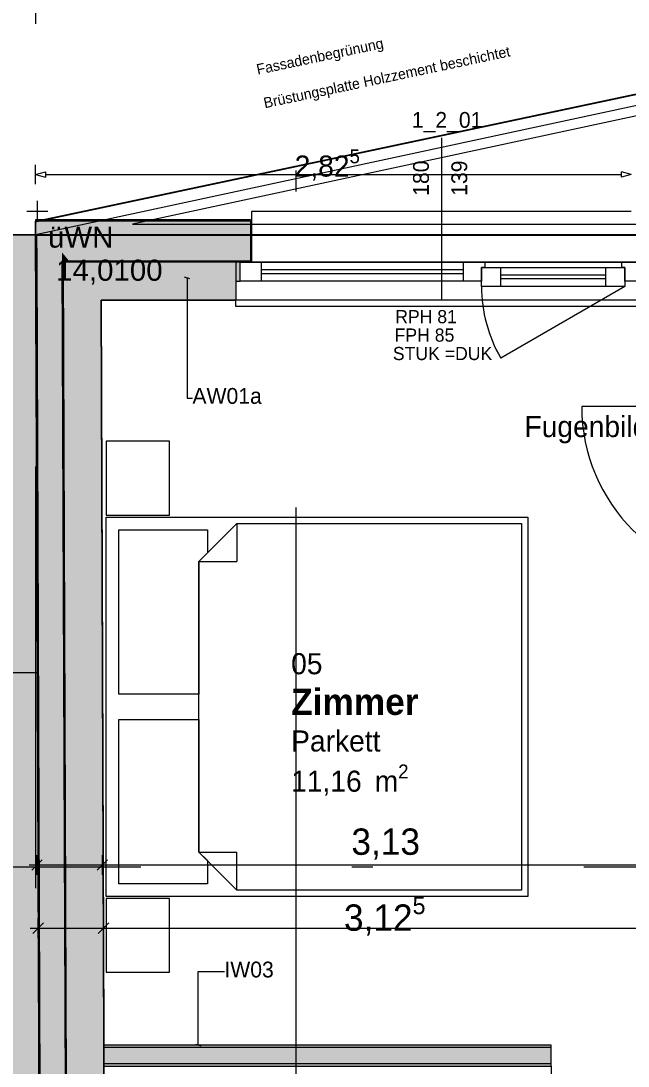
# Model space of a CAD drawing. Header units: metres. Extents: x -4 to 206, y -18 to 45.
# Drawn here: x -0.069 to 2.81, y -3.945 to 1.015 of the extents above; entities that cross this region are included whole.
import ezdxf

# ---------------------------------------------------------------- set-up
doc = ezdxf.new("R2010")
doc.units = ezdxf.units.M
doc.header["$MEASUREMENT"] = 0
for name, pattern in [('Achse', [0.004, 0.002, -0.001, 0, -0.001]), ('Baufluchtlinie', [0.013, 0.008, -0.005]), ('Schnittlinie', [0.006, 0.003, -0.0015, 0, -0.0015]), ('Strichlinie eng', [0.002, 0.0015, -0.0005]), ('Untersicht', [0.001, 0.0005, -0.0005])]:
    doc.linetypes.add(name, pattern=pattern)
for name, color, linetype in [('2._2.Stock PP STG1_4_000 Achsraster', 7, 'Continuous'), ('2._2.Stock PP STG1_4_110 Wand Aussen', 7, 'Continuous'), ('2._2.Stock PP STG1_4_130 Wand Innen', 7, 'Continuous'), ('2._2.Stock PP STG1_4_165 Fassadengestaltung Bänder', 7, 'Continuous'), ('2._2.Stock PP STG1_4_210 Decke', 7, 'Continuous'), ('2._2.Stock PP STG1_4_220 Bodenaufbau', 7, 'Continuous'), ('2._2.Stock PP STG1_4_510 Möblierung', 7, 'Continuous'), ('2._2.Stock PP STG1_4_725 Nachbarbebauung', 7, 'Continuous'), ('2._2.Stock PP STG1_4_810 Raum', 7, 'Continuous'), ('2._2.Stock PP STG1_4_815 Raumbegrenzung', 7, 'Continuous'), ('2._2.Stock PP STG1_4_851 Marker Schnitt', 7, 'Continuous'), ('2._2.Stock PP STG1_4_910 Allgemein Lageplan Höhen', 7, 'Continuous'), ('2._2.Stock PP STG1_4_915 Allgemein Beschriftung.x', 7, 'Continuous'), ('2._2.Stock PP STG1_4_945 Einreichplan Beschriftung', 7, 'Continuous'), ('2._2.Stock PP STG1_4_950 Polierplan Bemaßung', 7, 'Continuous'), ('2._2.Stock PP STG1_4_955 Polierplan Beschriftung', 7, 'Continuous'), ('2._2.Stock PP STG1_4_970 Brandschutz', 7, 'Continuous'), ('2._2.Stock PP STG1_4_Neubau_840 Baulinien', 7, 'Continuous')]:
    doc.layers.add(name, color=color, linetype=linetype)
doc.styles.add('ERSTELLTER_STIL_1', font='arial.ttf')
doc.styles.add('ERSTELLTER_STIL_2', font='')
doc.styles.add('ERSTELLTER_STIL_6', font='')
doc.styles.get('ERSTELLTER_STIL_2').set_extended_font_data('Eurostile')
doc.styles.get('ERSTELLTER_STIL_6').set_extended_font_data('Eurostile', bold=True)
doc.linetypes.add('Grenze Grundstück', pattern='A,0,[1,415_260415_PP_VA_1_5 2 St1.Shx,S=0.00031746,R=0,X=0,Y=0],-0.04,0', length=0.04)

msp = doc.modelspace()

# ---------------------------------------------------------------- hatches: boundary and pattern name
at = {"layer": '2._2.Stock PP STG1_4_110 Wand Aussen', "linetype": 'Continuous', "lineweight": 13, "true_color": 0xff6400}
for points in [[(0.005, 0), (0.0048, 0.0639), (0.0038, 0.065), (-0.0002, 0.065), (0, 0)], [(0.0038, 0.065), (0.0571, 0), (1.02, 0), (1.02, 0.065)], [(0.0571, 0), (0.0048, 0.0639), (0.005, 0)], [(0.1255, -0.125), (0.1253, -0.0832), (0.0571, 0), (0.005, 0), (0.0055, -0.125)], [(0.125, 0), (0.0571, 0), (0.1253, -0.0832)], [(0.125, 0), (0.1253, -0.0832), (0.1595, -0.125), (1.02, -0.125), (1.02, 0)], [(0.1305, -0.125), (0.1303, -0.0894), (0.1253, -0.0832), (0.1255, -0.125)], [(0.1595, -0.125), (0.1303, -0.0894), (0.1305, -0.125)], [(0.1795, -14.875), (0.1255, -0.125), (0.0055, -0.125), (0.0595, -14.875)], [(0.97, -0.13), (0.95, -0.13), (0.95, -0.22), (0.97, -0.22)]]:
    msp.add_hatch(color=30, dxfattribs=at).paths.add_polyline_path(points)
at = {"layer": '2._2.Stock PP STG1_4_110 Wand Aussen', "linetype": 'Continuous', "lineweight": 0, "true_color": 0x373737}
for points in [[(0.1305, -0.13), (0.1305, -0.125), (0.1255, -0.125), (0.1255, -0.13)], [(0.1845, -14.87), (0.1305, -0.13), (0.1255, -0.13), (0.1795, -14.87)], [(0.1636, -0.13), (0.1595, -0.125), (0.1305, -0.125), (0.1305, -0.13)], [(0.1595, -0.125), (0.1636, -0.13), (1.02, -0.13), (1.02, -0.125)]]:
    msp.add_hatch(color=250, dxfattribs=at).paths.add_polyline_path(points)
at = {"layer": '2._2.Stock PP STG1_4_110 Wand Aussen', "linetype": 'Continuous', "lineweight": 13, "true_color": 0x3f7f02}
for points in [[(0.3111, -0.31), (0.1636, -0.13), (0.1305, -0.13), (0.1311, -0.31)], [(0.1636, -0.13), (0.3111, -0.31), (0.3105, -0.13)], [(0.3105, -0.13), (0.3111, -0.31), (0.95, -0.31), (0.95, -0.22), (0.95, -0.13)], [(0.3111, -0.31), (0.1311, -0.31), (0.1839, -14.69), (0.3639, -14.69)]]:
    msp.add_hatch(color=76, dxfattribs=at).paths.add_polyline_path(points)
at = {"layer": '2._2.Stock PP STG1_4_130 Wand Innen', "linetype": 'Continuous', "lineweight": 13, "true_color": 0xfb02fe}
for points in [[(2.445, -3.845), (0.3241, -3.845), (0.3241, -3.8575), (2.445, -3.8575)], [(0.3245, -3.945), (2.445, -3.945), (2.445, -3.9325), (0.3244, -3.9325)]]:
    msp.add_hatch(color=6, dxfattribs=at).paths.add_polyline_path(points)
at = {"layer": '2._2.Stock PP STG1_4_130 Wand Innen', "linetype": 'Continuous', "lineweight": 13, "true_color": 0xffaa00}
msp.add_hatch(color=40, dxfattribs=at).paths.add_polyline_path([(2.445, -3.8575), (0.3241, -3.8575), (0.3244, -3.9325), (2.445, -3.9325)])
at = {"layer": '2._2.Stock PP STG1_4_725 Nachbarbebauung', "linetype": 'Continuous', "lineweight": 0, "true_color": 0x1f1f1f}
for points in [[(0, 0), (-3.7725, 0.0214), (-3.7725, -2.0681), (0.0099, -2.0785)], [(-3.7725, -18), (0.0554, -18), (0.0528, -14.1947), (0.0564, -12.2031), (0.0099, -2.0785), (-3.7725, -2.0681)]]:
    msp.add_hatch(color=250, dxfattribs=at).paths.add_polyline_path(points)

# ---------------------------------------------------------------- linework, layer by layer
at = {"layer": '2._2.Stock PP STG1_4_000 Achsraster', "color": 5, "linetype": 'Achse', "lineweight": 0, "ltscale": 1000}
for p, q in [((0, 3), (0, -18)), ((-1.5, 0), (21, 0)), ((-1.5, -3), (21, -3))]:
    msp.add_line(p, q, dxfattribs=at)
at = {"layer": '2._2.Stock PP STG1_4_110 Wand Aussen', "color": 7, "linetype": 'Continuous', "lineweight": 13, "ltscale": 1000}
for p, q in [((1.925, 0.4591), (1.925, -0.31)), ((2.825, 0.11), (1.025, 0.11)), ((1.025, 0.11), (1.025, 0.07)), ((0.0038, 0.065), (-0.0002, 0.065)), ((1.02, 0.065), (0.0038, 0.065)), ((1.02, 0.07), (1.025, 0.07)), ((1.02, 0.065), (1.02, -0.13)), ((1.025, 0.07), (1.025, 0.065)), ((1.025, 0.07), (1.025, 0.065)), ((1.025, 0.065), (1.025, 0)), ((1.025, 0.065), (1.025, 0)), ((0.005, 0), (0.0055, -0.125)), ((0.005, 0), (0.0055, -0.125)), ((1.025, 0), (1.025, -0.125)), ((1.025, 0), (1.025, -0.125)), ((0.0055, -0.125), (0.0595, -14.875)), ((0.1305, -0.125), (0.1255, -0.125)), ((0.1255, -0.125), (0.1255, -0.13)), ((0.1255, -0.125), (0.1255, -0.13)), ((0.1255, -0.13), (0.1795, -14.87)), ((0.1595, -0.125), (0.1305, -0.125)), ((1.02, -0.125), (0.1595, -0.125)), ((1.02, -0.13), (0.95, -0.13)), ((1.02, -0.13), (0.95, -0.13)), ((1.02, -0.13), (0.95, -0.13)), ((0.97, -0.13), (1.07, -0.13)), ((0.97, -0.22), (0.97, -0.13)), ((1.02, -0.13), (1.025, -0.13)), ((1.02, -0.13), (1.025, -0.13)), ((1.02, -0.13), (1.025, -0.13)), ((1.025, -0.125), (1.025, -0.13)), ((1.025, -0.125), (1.025, -0.13)), ((1.07, -0.13), (2.03, -0.13)), ((1.07, -0.13), (1.07, -0.22)), ((2.03, -0.22), (2.03, -0.13)), ((2.03, -0.13), (2.08, -0.13)), ((2.08, -0.13), (2.13, -0.13)), ((2.13, -0.13), (2.78, -0.13)), ((2.13, -0.13), (2.13, -0.155)), ((2.78, -0.155), (2.78, -0.13)), ((2.78, -0.13), (2.88, -0.13)), ((1.07, -0.165), (2.03, -0.165)), ((2.03, -0.185), (1.07, -0.185)), ((2.13, -0.155), (2.115, -0.155)), ((2.115, -0.155), (2.115, -0.22)), ((2.115, -0.245), (2.115, -0.155)), ((2.115, -0.155), (2.205, -0.155)), ((2.205, -0.155), (2.705, -0.155)), ((2.205, -0.155), (2.205, -0.245)), ((2.205, -0.19), (2.705, -0.19)), ((2.705, -0.245), (2.705, -0.155)), ((2.705, -0.155), (2.795, -0.155)), ((2.795, -0.155), (2.78, -0.155)), ((2.795, -0.22), (2.795, -0.155)), ((2.795, -0.155), (2.795, -0.245)), ((1.07, -0.22), (0.97, -0.22)), ((2.03, -0.22), (1.07, -0.22)), ((2.08, -0.22), (2.03, -0.22)), ((2.115, -0.22), (2.08, -0.22)), ((2.205, -0.245), (2.115, -0.245)), ((2.705, -0.21), (2.205, -0.21)), ((2.705, -0.245), (2.205, -0.245)), ((2.795, -0.245), (2.705, -0.245)), ((2.88, -0.22), (2.795, -0.22)), ((0.95, -0.34), (0.95, -0.31)), ((2.9, -0.34), (0.95, -0.34))]:
    msp.add_line(p, q, dxfattribs=at)
at = {"layer": '2._2.Stock PP STG1_4_110 Wand Aussen', "color": 1, "linetype": 'Baufluchtlinie', "lineweight": 0, "ltscale": 1000}
for p, q in [((0.005, 0), (0, 0)), ((0.005, 0), (0, 0)), ((0.0571, 0), (0.005, 0)), ((0.125, 0), (0.0571, 0)), ((1.02, 0), (0.125, 0))]:
    msp.add_line(p, q, dxfattribs=at)
at = {"layer": '2._2.Stock PP STG1_4_110 Wand Aussen', "color": 7, "linetype": 'Continuous', "lineweight": 18, "ltscale": 1000}
for p, q in [((0.1636, -0.13), (0.1305, -0.13)), ((0.1305, -0.13), (0.1311, -0.31)), ((0.1305, -0.13), (0.1311, -0.31)), ((0.3105, -0.13), (0.1636, -0.13)), ((0.95, -0.13), (0.3105, -0.13)), ((0.95, -0.13), (0.95, -0.22)), ((0.95, -0.13), (0.95, -0.22)), ((0.95, -0.13), (0.95, -0.22)), ((0.95, -0.22), (0.95, -0.31)), ((0.95, -0.22), (0.95, -0.31)), ((0.1311, -0.31), (0.1839, -14.69))]:
    msp.add_line(p, q, dxfattribs=at)
at = {"layer": '2._2.Stock PP STG1_4_110 Wand Aussen', "color": 8, "linetype": 'Strichlinie eng', "lineweight": 0, "ltscale": 1000}
msp.add_line((2.795, -0.245), (2.2061, -0.585), dxfattribs=at)
at = {"layer": '2._2.Stock PP STG1_4_110 Wand Aussen', "color": 7, "linetype": 'Continuous', "lineweight": 13, "ltscale": 1000, "flags": 128}
for points in [[(-0.0003, 0.07), (-0.0002, 0.065)], [(1.02, 0.07), (-0.0003, 0.07)], [(-0.0002, 0.065), (0, 0)], [(0, 0), (0.055, -15)]]:
    msp.add_lwpolyline(points, dxfattribs=at)
msp.add_lwpolyline([(0.97, -0.13), (0.95, -0.13), (0.95, -0.22), (0.97, -0.22)], close=True, dxfattribs=at)
at = {"layer": '2._2.Stock PP STG1_4_110 Wand Aussen', "color": 7, "linetype": 'Continuous', "lineweight": 18, "ltscale": 1000, "flags": 128}
for points in [[(0.3111, -0.31), (0.95, -0.31)], [(0.3322, -6.045), (0.3111, -0.31)]]:
    msp.add_lwpolyline(points, dxfattribs=at)
at = {"layer": '2._2.Stock PP STG1_4_110 Wand Aussen', "color": 8, "linetype": 'Strichlinie eng', "lineweight": 0, "ltscale": 1000}
msp.add_arc((2.795, -0.245), 0.68, 180, 210, dxfattribs=at)
at = {"layer": '2._2.Stock PP STG1_4_130 Wand Innen', "color": 7, "linetype": 'Continuous', "lineweight": 13, "ltscale": 1000}
msp.add_line((3.42, -0.815), (2.59, -0.815), dxfattribs=at)
at = {"layer": '2._2.Stock PP STG1_4_130 Wand Innen', "color": 7, "linetype": 'Continuous', "lineweight": 18, "ltscale": 1000}
for p, q in [((2.445, -3.8575), (0.3241, -3.8575)), ((0.3244, -3.9325), (2.445, -3.9325))]:
    msp.add_line(p, q, dxfattribs=at)
at = {"layer": '2._2.Stock PP STG1_4_130 Wand Innen', "color": 7, "linetype": 'Continuous', "lineweight": 18, "ltscale": 1000, "flags": 128}
for points in [[(2.445, -3.845), (0.3241, -3.845)], [(0.3241, -3.845), (0.3245, -3.945)], [(2.445, -3.945), (2.445, -3.845)], [(0.3245, -3.945), (2.445, -3.945)]]:
    msp.add_lwpolyline(points, dxfattribs=at)
at = {"layer": '2._2.Stock PP STG1_4_130 Wand Innen', "color": 7, "linetype": 'Continuous', "lineweight": 13, "ltscale": 1000}
msp.add_arc((3.42, -0.815), 0.83, 180, 270, dxfattribs=at)
at = {"layer": '2._2.Stock PP STG1_4_165 Fassadengestaltung Bänder', "color": 7, "linetype": 'Continuous', "lineweight": 18, "ltscale": 1000, "flags": 128}
for points in [[(0, 0.0648), (3.705, 0.85), (4.81, 0.85)], [(2.955, 0.5857), (0.4606, 0.05)], [(0, 0), (0, 0.0648)], [(0.4606, 0.05), (2.955, 0.05)], [(3.005, 0), (0, 0)]]:
    msp.add_lwpolyline(points, dxfattribs=at)
at = {"layer": '2._2.Stock PP STG1_4_165 Fassadengestaltung Bänder', "color": 7, "linetype": 'Continuous', "lineweight": 13, "ltscale": 1000, "flags": 128}
msp.add_lwpolyline([(0, 0), (0, 0.0617), (3.72, 0.85), (5.89, 0.85), (13.09, 0.85), (15.21, 0.85), (18.985, 0.05), (18.985, 0), (18.935, 0), (18.935, 0.0074), (15.21, 0.8), (3.72, 0.8)], close=True, dxfattribs=at)
at = {"layer": '2._2.Stock PP STG1_4_210 Decke', "color": 7, "linetype": 'Continuous', "lineweight": 13, "ltscale": 1000, "true_color": 0xf4f4f4, "flags": 128}
msp.add_lwpolyline([(3.625, -0.13), (0.1305, -0.13), (0.1845, -14.87), (5.505, -14.87), (5.505, -15.84), (13.475, -15.84), (13.475, -14.87), (18.8055, -14.87), (18.8546, -0.13), (15.325, -0.13), (15.325, -0.53), (12.96, -0.53), (12.96, 0.67), (6.02, 0.67), (6.02, -0.53), (3.625, -0.53)], close=True, dxfattribs=at)
msp.add_lwpolyline([(3.625, -0.13), (0.1305, -0.13), (0.1845, -14.87), (5.505, -14.87), (5.505, -15.84), (13.475, -15.84), (13.475, -14.87), (18.8055, -14.87), (18.8546, -0.13), (15.325, -0.13), (15.325, -0.53), (12.96, -0.53), (12.96, 0.67), (6.02, 0.67), (6.02, -0.53), (3.625, -0.53)], close=True, dxfattribs=at)
msp.add_lwpolyline([(3.625, -0.13), (0.1305, -0.13), (0.1845, -14.87), (5.505, -14.87), (5.505, -15.84), (13.475, -15.84), (13.475, -14.87), (18.8055, -14.87), (18.8546, -0.13), (15.325, -0.13), (15.325, -0.53), (12.96, -0.53), (12.96, 0.67), (6.02, 0.67), (6.02, -0.53), (3.625, -0.53)], close=True, dxfattribs=at)
at = {"layer": '2._2.Stock PP STG1_4_220 Bodenaufbau', "color": 7, "linetype": 'Continuous', "lineweight": 13, "ltscale": 1000, "true_color": 0xf4f4f4, "flags": 128}
msp.add_lwpolyline([(3.445, -0.31), (0.3111, -0.31), (0.3639, -14.69), (5.685, -14.69), (5.685, -15.66), (13.295, -15.66), (13.295, -14.69), (18.6261, -14.69), (18.674, -0.31), (15.505, -0.31), (15.505, -0.71), (12.78, -0.71), (12.78, 0.49), (6.2, 0.49), (6.2, -0.71), (3.445, -0.71)], close=True, dxfattribs=at)
at = {"layer": '2._2.Stock PP STG1_4_510 Möblierung', "color": 8, "linetype": 'Continuous', "lineweight": 13, "ltscale": 1000, "true_color": 0x7e7f7f}
for p, q in [((0.6349, -0.98), (0.3349, -0.98)), ((0.3349, -0.98), (0.3349, -1.33)), ((0.6349, -1.33), (0.6349, -0.98)), ((0.3349, -1.33), (0.6349, -1.33)), ((0.3349, -3.14), (0.3349, -1.34)), ((0.3349, -1.34), (2.3349, -1.34)), ((0.7749, -1.55), (0.9549, -1.37)), ((0.9549, -1.37), (2.3049, -1.37)), ((0.9549, -1.37), (0.9549, -1.55)), ((2.3049, -1.37), (2.3049, -2.24)), ((2.3349, -1.34), (2.3349, -3.14)), ((0.7749, -2.24), (0.7749, -1.55)), ((0.7749, -1.55), (0.9549, -1.55)), ((0.7749, -2.93), (0.7749, -2.24)), ((2.3049, -2.24), (2.3049, -3.11)), ((0.9549, -3.11), (0.7749, -2.93)), ((0.7749, -2.93), (0.9549, -2.93)), ((0.9549, -3.11), (0.9549, -2.93)), ((2.3049, -3.11), (0.9549, -3.11)), ((2.3349, -3.14), (0.3349, -3.14)), ((0.6349, -3.15), (0.3349, -3.15)), ((0.3349, -3.15), (0.3349, -3.5)), ((0.6349, -3.5), (0.6349, -3.15)), ((0.3349, -3.5), (0.6349, -3.5))]:
    msp.add_line(p, q, dxfattribs=at)
at = {"layer": '2._2.Stock PP STG1_4_510 Möblierung', "color": 8, "linetype": 'Continuous', "lineweight": 13, "ltscale": 1000, "true_color": 0x7e7f7f, "flags": 128}
for points in [[(0.7749, -2.18), (0.3949, -2.18), (0.3949, -1.4), (0.8149, -1.4), (0.8149, -1.51), (0.7749, -1.55)], [(0.7749, -2.93), (0.8149, -2.97), (0.8149, -3.08), (0.3949, -3.08), (0.3949, -2.3), (0.7749, -2.3)], [(2.4449, -4.345), (0.3245, -4.345), (0.3245, -3.945), (2.4449, -3.945)]]:
    msp.add_lwpolyline(points, close=True, dxfattribs=at)
at = {"layer": '2._2.Stock PP STG1_4_725 Nachbarbebauung', "color": 8, "linetype": 'Continuous', "lineweight": 13, "ltscale": 1000, "flags": 128}
for points in [[(-3.7725, -2.0681), (0.0099, -2.0785), (0, 0), (-3.7725, 0.0214)], [(0.0554, -18), (0.0528, -14.1947), (0.0564, -12.2031), (0.0099, -2.0785), (-3.7725, -2.0681)]]:
    msp.add_lwpolyline(points, dxfattribs=at)
at = {"layer": '2._2.Stock PP STG1_4_815 Raumbegrenzung', "color": 8, "linetype": 'Untersicht', "lineweight": 13, "ltscale": 1000, "flags": 128}
msp.add_lwpolyline([(3.445, -3.945), (2.445, -3.945)], dxfattribs=at)
at = {"layer": '2._2.Stock PP STG1_4_851 Marker Schnitt', "color": 7, "linetype": 'Schnittlinie', "lineweight": 13, "ltscale": 1000}
msp.add_line((1.235, 4.805), (1.235, -18), dxfattribs=at)
at = {"layer": '2._2.Stock PP STG1_4_910 Allgemein Lageplan Höhen', "color": 7, "linetype": 'Continuous', "lineweight": 13, "ltscale": 1000}
for p, q in [((0.009, 0.0616), (0.009, 0.1616)), ((-0.041, 0.1116), (0.059, 0.1116))]:
    msp.add_line(p, q, dxfattribs=at)
at = {"layer": '2._2.Stock PP STG1_4_915 Allgemein Beschriftung.x', "color": 7, "linetype": 'Continuous', "lineweight": 13, "ltscale": 1000}
for p, q in [((0.732, -0.2087), (0.707, -0.202)), ((0.7195, -0.2053), (0.7195, -0.7748)), ((0.7195, -0.7748), (0.7442, -0.7748)), ((0.7709, -3.845), (0.7709, -3.4967)), ((0.7709, -3.4967), (0.8958, -3.4967)), ((0.7584, -3.8417), (0.7834, -3.8483))]:
    msp.add_line(p, q, dxfattribs=at)
at = {"layer": '2._2.Stock PP STG1_4_950 Polierplan Bemaßung', "color": 6, "linetype": 'Continuous', "lineweight": 13, "ltscale": 1000, "true_color": 0xfb02fe}
for p, q in [((0.0322, -2.9657), (-0.0178, -3.0157)), ((0.0072, -3.0376), (0.0072, -2.9438)), ((0.342, -2.9657), (0.292, -3.0157)), ((0.317, -3.0376), (0.317, -2.9438)), ((-0.0303, -2.9907), (0.0072, -2.9907)), ((0.0072, -2.9907), (0.317, -2.9907)), ((0.317, -2.9907), (3.445, -2.9907)), ((0.0373, -3.2657), (-0.0127, -3.3157)), ((0.0123, -3.3376), (0.0123, -3.2438)), ((0.3471, -3.2657), (0.2971, -3.3157)), ((0.3221, -3.3376), (0.3221, -3.2438)), ((-0.0252, -3.2907), (0.0123, -3.2907)), ((0.0123, -3.2907), (0.3221, -3.2907)), ((0.3221, -3.2907), (3.445, -3.2907))]:
    msp.add_line(p, q, dxfattribs=at)
at = {"layer": '2._2.Stock PP STG1_4_970 Brandschutz', "color": 16, "linetype": 'Continuous', "lineweight": 13, "ltscale": 1000, "true_color": 0x7e0000}
for p, q in [((0, 0.2404), (0, 0.331)), ((0, 0.2857), (0.0467, 0.2982)), ((0.0467, 0.2982), (0.0467, 0.2732)), ((2.7783, 0.2732), (2.7783, 0.2982)), ((2.825, 0.2857), (2.7783, 0.2982)), ((0, 0.2857), (0.0467, 0.2732)), ((0.0467, 0.2857), (2.7783, 0.2857)), ((2.825, 0.2857), (2.7783, 0.2732))]:
    msp.add_line(p, q, dxfattribs=at)
at = {"layer": '2._2.Stock PP STG1_4_Neubau_840 Baulinien', "color": 1, "linetype": 'Continuous', "lineweight": 25, "ltscale": 1000, "true_color": 0xfb0106, "flags": 128}
msp.add_lwpolyline([(-3.7725, 0.0214), (0, 0), (18.985, 0), (23.9775, -0.0042)], dxfattribs=at)
at = {"layer": '2._2.Stock PP STG1_4_Neubau_840 Baulinien', "color": 76, "linetype": 'Grenze Grundstück', "lineweight": 13, "ltscale": 1000, "true_color": 0x3f7f02, "flags": 128}
msp.add_lwpolyline([(0.0591, -18), (0.0564, -12.2031), (0, -0.0002), (18.985, -0.0012), (18.958, -11.4452), (18.914, -18)], dxfattribs=at)

# ---------------------------------------------------------------- texts
at = {"layer": '2._2.Stock PP STG1_4_110 Wand Aussen', "color": 7, "linetype": 'Continuous', "lineweight": 13, "attachment_point": 9, "style": 'ERSTELLTER_STIL_2'}
for s, insert, char_height in [('\\A1;{\\pqr;\\pt0;\\fEurostile|b0|i0|c0|p0;\\W1.000000;1_2_01}', (2.1192, 0.4857), 0.075), ('\\A1;{\\pqr;\\pt0;\\fEurostile|b0|i0|c0|p0;\\W1.000000;RPH 81}', (1.9983, -0.4208), 0.0625), ('\\A1;{\\pqr;\\pt0;\\fEurostile|b0|i0|c0|p0;\\W1.000000;FPH 85}', (1.9861, -0.5083), 0.0625), ('\\A1;{\\pqr;\\pt0;\\fEurostile|b0|i0|c0|p0;\\W1.000000;STUK =DUK}', (2.166, -0.5958), 0.0625)]:
    msp.add_mtext(s, dxfattribs=dict(at, insert=insert, char_height=char_height))
at = {"layer": '2._2.Stock PP STG1_4_110 Wand Aussen', "color": 7, "linetype": 'Continuous', "lineweight": 13, "char_height": 0.075, "attachment_point": 9, "rotation": 90, "style": 'ERSTELLTER_STIL_2'}
for s, insert in [('\\A1;{\\pqr;\\pt0;\\fEurostile|b0|i0|c0|p0;\\W1.000000;180}', (1.8664, 0.352)), ('\\A1;{\\pqr;\\pt0;\\fEurostile|b0|i0|c0|p0;\\W1.000000;139}', (2.048, 0.352))]:
    msp.add_mtext(s, dxfattribs=dict(at, insert=insert))
at = {"layer": '2._2.Stock PP STG1_4_810 Raum', "color": 7, "linetype": 'Continuous', "lineweight": 13, "attachment_point": 1}
for s, insert, char_height, style in [('\\A1;{\\pql;\\pt0;\\fEurostile|b0|i0|c0|p0;\\W1.000000;05}', (1.2122, -1.9856), 0.1, 'ERSTELLTER_STIL_2'), ('\\A1;{\\pql;\\pt0;\\fEurostile|b1|i0|c0|p0;\\W1.000000;Zimmer}', (1.2122, -2.1538), 0.125, 'ERSTELLTER_STIL_6'), ('\\A1;{\\pql;\\pt0;\\fEurostile|b0|i0|c0|p0;\\W1.000000;Parkett}', (1.2122, -2.3523), 0.1, 'ERSTELLTER_STIL_2'), ('\\A1;{\\pql;\\pt0,0.05;\\fEurostile|b0|i0|c0|p0;\\W1.000000;11,16\\fEurostile|b0|i0|c0|p0;\\W1.000000;\\A1{\\H.66x;\\S^  ;}\\fEurostile|b0|i0|c0|p0;\\W1.000000; m\\fEurostile|b0|i0|c0|p0;\\W1.000000;\\A1{\\H.66x;\\S2^  ;}}', (1.2122, -2.5138), 0.1, 'ERSTELLTER_STIL_2')]:
    msp.add_mtext(s, dxfattribs=dict(at, insert=insert, char_height=char_height, style=style))
at = {"layer": '2._2.Stock PP STG1_4_910 Allgemein Lageplan Höhen', "color": 7, "linetype": 'Continuous', "lineweight": 13, "char_height": 0.1, "attachment_point": 1, "style": 'ERSTELLTER_STIL_1'}
for s, insert in [('\\A1;{\\pql;\\fArial|b0|i0|c0|p0;\\W1.000000;üWN}', (0.059, 0.0388)), ('\\A1;{\\pql;\\fArial|b0|i0|c0|p0;\\W1.000000; 14,0100}', (0.059, -0.1184))]:
    msp.add_mtext(s, dxfattribs=dict(at, insert=insert))
at = {"layer": '2._2.Stock PP STG1_4_915 Allgemein Beschriftung.x', "color": 7, "linetype": 'Continuous', "lineweight": 13, "char_height": 0.075, "attachment_point": 4, "style": 'ERSTELLTER_STIL_2'}
for s, insert in [('\\A1;{\\pql;\\fEurostile|b0|i0|c0|p0;\\W1.000000;AW01a}', (0.7442, -0.7654)), ('\\A1;{\\pql;\\fEurostile|b0|i0|c0|p0;\\W1.000000;IW03}', (0.8958, -3.4873))]:
    msp.add_mtext(s, dxfattribs=dict(at, insert=insert))
at = {"layer": '2._2.Stock PP STG1_4_945 Einreichplan Beschriftung', "color": 7, "linetype": 'Continuous', "lineweight": 13, "char_height": 0.05, "attachment_point": 7, "rotation": 11.9651, "style": 'ERSTELLTER_STIL_2'}
for s, insert in [('\\A1;{\\pql;\\fEurostile|b0|i0|c0|p0;\\W1.000000;Fassadenbegrünung}', (1.0569, 0.7442)), ('\\A1;{\\pql;\\fEurostile|b0|i0|c0|p0;\\W1.000000;Brüstungsplatte Holzzement beschichtet}', (1.0906, 0.5852))]:
    msp.add_mtext(s, dxfattribs=dict(at, insert=insert))
at = {"layer": '2._2.Stock PP STG1_4_950 Polierplan Bemaßung', "color": 6, "linetype": 'Continuous', "lineweight": 13, "true_color": 0xfb02fe, "insert": (1.498, -2.9657), "char_height": 0.125, "width": 0.382966, "attachment_point": 7, "style": 'ERSTELLTER_STIL_2'}
msp.add_mtext('\\A1;{\\pql;\\fEurostile|b0|i0|c0|p0;\\W1.000000;3,13}', dxfattribs=at)
at = {"layer": '2._2.Stock PP STG1_4_950 Polierplan Bemaßung', "color": 6, "linetype": 'Continuous', "lineweight": 13, "true_color": 0xfb02fe, "insert": (1.4627, -3.3394), "char_height": 0.125, "attachment_point": 7, "style": 'ERSTELLTER_STIL_2'}
msp.add_mtext('\\A1;{\\pql;\\fEurostile|b0|i0|c0|p0;\\W1.000000;3,12\\fEurostile|b0|i0|c0|p0;\\W1.000000;\\A1{\\H.66x;\\S5^  ;}}', dxfattribs=at)
at = {"layer": '2._2.Stock PP STG1_4_955 Polierplan Beschriftung', "color": 6, "linetype": 'Continuous', "lineweight": 13, "true_color": 0xfb02fe, "insert": (2.3186, -0.9252), "char_height": 0.1, "attachment_point": 4, "style": 'ERSTELLTER_STIL_2'}
msp.add_mtext('\\A1;{\\pql;\\fEurostile|b0|i0|c0|p0;\\W1.000000;Fugenbildung}', dxfattribs=at)
at = {"layer": '2._2.Stock PP STG1_4_970 Brandschutz', "color": 16, "linetype": 'Continuous', "lineweight": 13, "true_color": 0x7e0000, "insert": (1.229, 0.2467), "char_height": 0.1, "attachment_point": 7, "style": 'ERSTELLTER_STIL_2'}
msp.add_mtext('\\A1;{\\pql;\\fEurostile|b0|i0|c0|p0;\\W1.000000;2,82\\fEurostile|b0|i0|c0|p0;\\W1.000000;\\A1{\\H.66x;\\S5^  ;}}', dxfattribs=at)

doc.saveas('drawing.dxf')
